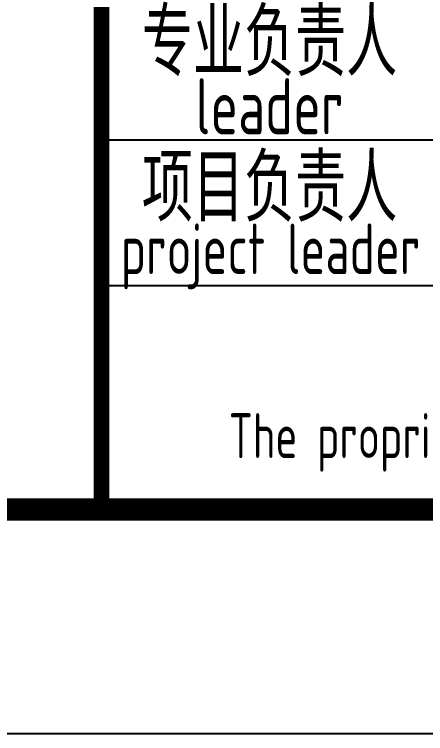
# Model space of a CAD drawing. Extents: x 4981409 to 5298492, y -444687 to -298607.
# Drawn here: x 5078841 to 5080677, y -354773 to -351563 of the extents above; entities that cross this region are included whole.
import ezdxf
from ezdxf.enums import TextEntityAlignment as Align

# ---------------------------------------------------------------- set-up
doc = ezdxf.new("R2010")
doc.units = 0
doc.header["$LTSCALE"] = 1000
doc.header["$MEASUREMENT"] = 0
doc.layers.get('0').update_dxf_attribs({"linetype": 'CONTINUOUS'})
doc.layers.add('PUB_TITLE', color=4, linetype='CONTINUOUS')
doc.styles.add('AHD', font='sceie.shx', dxfattribs={"width": 0.7, "bigfont": 'sceic.shx'})

msp = doc.modelspace()

# ---------------------------------------------------------------- linework, layer by layer
for p, q in [((5079230.3, -352122.7), (5097230.3, -352122.7)), ((5079230.3, -352772.7), (5097230.3, -352772.7)), ((5079230.3, -353772.7), (5097230.3, -353772.7)), ((5079230.3, -353772.7), (5097230.3, -353772.7))]:
    msp.add_line(p, q)
at = {"const_width": 70}
msp.add_lwpolyline([(5079230.3, -347772.7), (5079230.3, -353772.7)], dxfattribs=at)
msp.add_lwpolyline([(5097230.3, -347772.7, 70, 70, 0), (5079230.3, -347772.7, 70, 70, 0), (5079230.3, -353772.7, 0, 0, 0)], format="xyseb")
at = {"layer": 'PUB_TITLE'}
msp.add_lwpolyline([(5038830.3, -354772.7), (5098230.3, -354772.7), (5098230.3, -312772.7), (5038830.3, -312772.7)], close=True, dxfattribs=at)
at = {"layer": 'PUB_TITLE', "const_width": 100}
msp.add_lwpolyline([(5041330.3, -353772.7), (5097230.3, -353772.7), (5097230.3, -313772.7), (5041330.3, -313772.7)], close=True, dxfattribs=at)

# ---------------------------------------------------------------- texts
at = {"style": 'AHD', "width": 0.8}
for s, height, p in [('专业负责人', 300, (5079980.3, -351672.7)), ('leader', 250, (5079980.3, -351972.7)), ('项目负责人', 300, (5079980.3, -352322.7)), ('project leader', 225, (5079984.4, -352642.7)), ('The proprietary right of this document belongs to Anhui Huadong Chemical And Medical Engineering  Co.,Ltd.  and any replication or transfer to the 3rd. side is forbidden without its permission. ', 200, (5088230.3, -353472.7)), ('The proprietary right of this document belongs to Anhui Huadong Chemical And Medical Engineering  Co.,Ltd.  and any replication or transfer to the 3rd. side is forbidden without its permission. ', 200, (5088230.3, -353472.7))]:
    msp.add_text(s, height=height, dxfattribs=at).set_placement(p, align=Align.MIDDLE)

doc.saveas('drawing.dxf')
